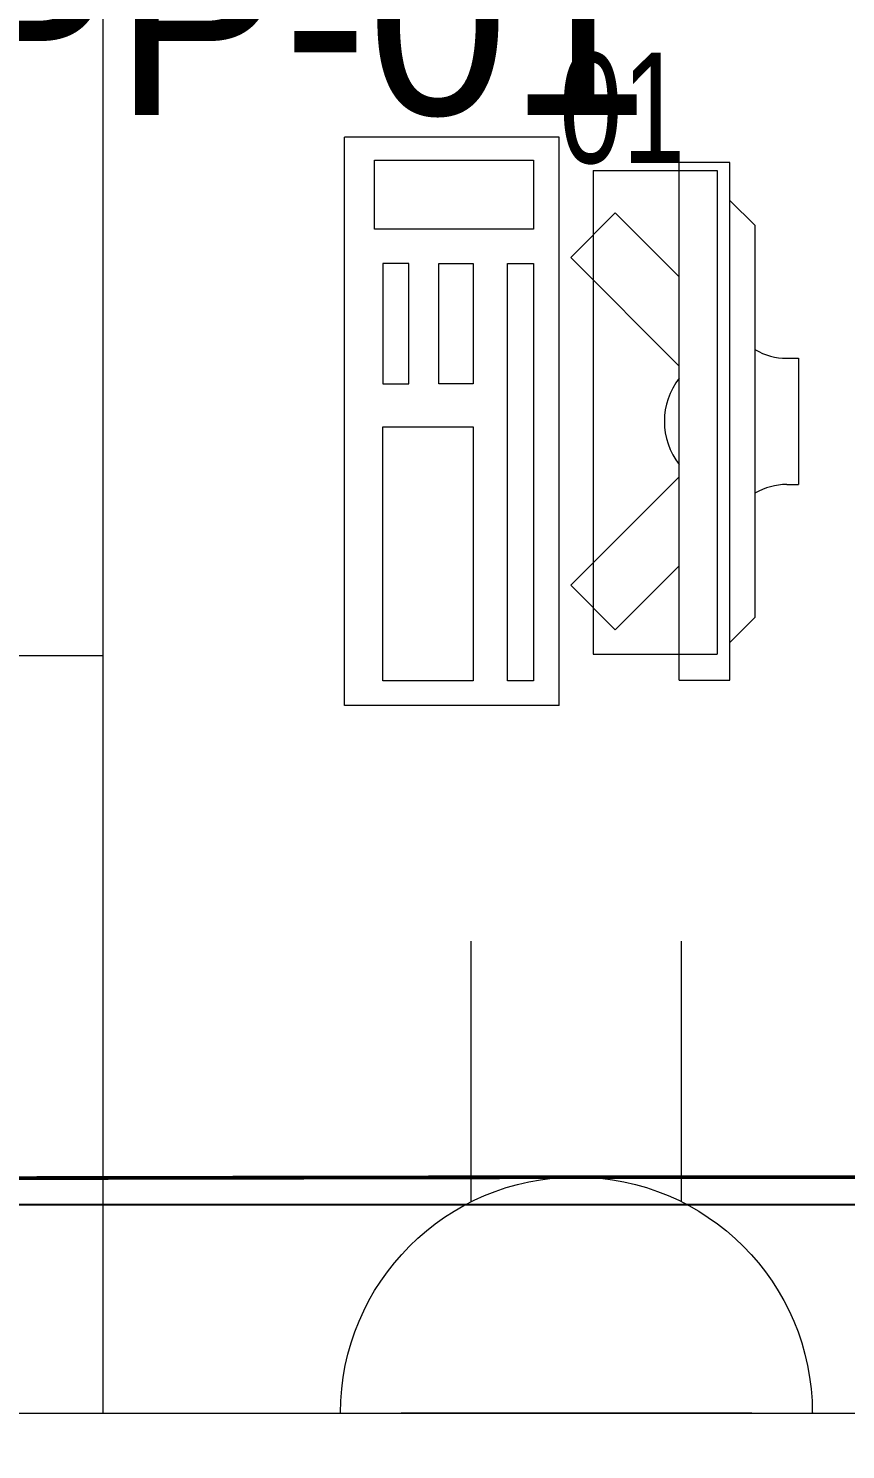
# Model space of a CAD drawing. Header units: metres. Extents: x 75097 to 220695, y -1557923 to -1361206.
# Drawn here: x 109064 to 109712, y -1418882 to -1417756 of the extents above; entities that cross this region are included whole.
import ezdxf
from ezdxf import colors
from ezdxf.entities.mleader import LeaderData, LeaderLine
from ezdxf.math import Vec2, Vec3

# ---------------------------------------------------------------- set-up
doc = ezdxf.new("R2010")
doc.units = ezdxf.units.M
doc.layers.get('0').update_dxf_attribs({"lineweight": 0})
doc.layers.add('A-100 - Copy$0$axes', color=8, linetype='Continuous')
doc.layers.add('A-100 - Copy$0$Medical Equipment and Furniture', color=8, linetype='Continuous', lineweight=0)
doc.layers.add('A-100 - Copy$0$Walls', color=8, linetype='Continuous', lineweight=0)
doc.layers.add('E-POWR', color=7, linetype='Continuous', lineweight=9, true_color=0x4e7e3e)
doc.layers.add('E-PW', color=7, linetype='Continuous', lineweight=9, true_color=0x4e7e3e)
doc.styles.add('A-100 - Copy$0$X3G_ENTITY_257CFD', font='swisscl.ttf', dxfattribs={"height": 200})
doc.styles.get("Standard").update_dxf_attribs({"font": 'GOTHIC.TTF'})

# ---------------------------------------------------------------- blocks, each defined once
blk = doc.blocks.new('GI-041_dwg_E-SKT2-3902840-GI-041')
at = {"layer": 'E-POWR'}
blk.add_line((0.1982, 0), (-0.1982, 0), dxfattribs=at)
at = {"layer": 'E-PW'}
for p, q in [((-0.0879, 0.1765), (-0.0879, 0.3944)), ((0.0878, 0.1766), (0.0878, 0.3944)), ((-0.1466, 0), (0.1466, 0))]:
    blk.add_line(p, q, dxfattribs=at)
blk.add_arc((0, 0), 0.1972, 0.0142, 180.0142, dxfattribs=at)
blk = doc.blocks.new('A-100 - Copy$0$ITCWLS1-P')
for p, q in [((-0.17, 0.45), (-0.17, 0)), ((-0.17, 0.45), (0, 0.45)), ((0, 0.45), (0, 0)), ((-0.2651, 0.43, 0), (-0.3051, 0.43, 0)), ((-0.3051, 0.43, 0), (-0.3051, 0.02, 0)), ((-0.2651, 0.43, 0), (-0.2651, 0.02, 0)), ((-0.1496, 0.4305), (-0.1291, 0.4305)), ((-0.1291, 0.4305), (-0.1291, 0.4089)), ((-0.197, 0.4094), (-0.295, 0.4094)), ((-0.295, 0.0264), (-0.295, 0.4094)), ((-0.197, 0.0264), (-0.197, 0.4094)), ((-0.3251, 0.38, 0), (-0.3051, 0.4, 0)), ((-0.3251, 0.38, 0), (-0.3251, 0.07, 0)), ((-0.3503, 0.275), (-0.3596, 0.275)), ((-0.3596, 0.175), (-0.3596, 0.275)), ((-0.3503, 0.175), (-0.3596, 0.175)), ((-0.3251, 0.07, 0), (-0.3051, 0.05, 0)), ((-0.197, 0.0264), (-0.295, 0.0264)), ((-0.3051, 0.02, 0), (-0.2651, 0.02, 0)), ((-0.17, 0), (0, 0))]:
    blk.add_line(p, q)
at = {"extrusion": (2.48281e-10, 3.18408e-10, -1)}
for p, q in [((-0.2651, 0.3395), (-0.2144, 0.3902)), ((-0.1791, 0.3548), (-0.2144, 0.3902)), ((-0.2651, 0.2688), (-0.1791, 0.3548))]:
    blk.add_line(p, q, dxfattribs=at)
at = {"extrusion": (2.48281e-10, -3.18408e-10, -1)}
for p, q in [((-0.2651, 0.1812), (-0.1791, 0.0952)), ((-0.2651, 0.1105), (-0.2144, 0.0598)), ((-0.1791, 0.0952), (-0.2144, 0.0598))]:
    blk.add_line(p, q, dxfattribs=at)
for points in [[(-0.1291, 0.4089), (-0.1291, 0.1), (-0.1496, 0.1), (-0.1496, 0.4305)], [(-0.1496, 0.1), (-0.1496, 0.1), (-0.1496, 0.1), (-0.1496, 0.1), (-0.1496, 0.1), (-0.1496, 0.1), (-0.1496, 0.1), (-0.1496, 0.1), (-0.1496, 0.1)], [(-0.1496, 0.1), (-0.1496, 0.1), (-0.1496, 0.1), (-0.1496, 0.1), (-0.1496, 0.1), (-0.1496, 0.1), (-0.1496, 0.1), (-0.1496, 0.1), (-0.1496, 0.1), (-0.1496, 0.1), (-0.1496, 0.1), (-0.1496, 0.1), (-0.1496, 0.1), (-0.1496, 0.1), (-0.1496, 0.1), (-0.1496, 0.1), (-0.1496, 0.1), (-0.1496, 0.1)], [(-0.1496, 0.1), (-0.1496, 0.1), (-0.1496, 0.1), (-0.1496, 0.1), (-0.1496, 0.1), (-0.1496, 0.1), (-0.1496, 0.1), (-0.1496, 0.1), (-0.1496, 0.1), (-0.1496, 0.1)], [(-0.1496, 0.1), (-0.1496, 0.1), (-0.1496, 0.1), (-0.1496, 0.1), (-0.1496, 0.1), (-0.1496, 0.1), (-0.1496, 0.1)], [(-0.1496, 0.1), (-0.1496, 0.1), (-0.1496, 0.1), (-0.1496, 0.1), (-0.1496, 0.1), (-0.1496, 0.1), (-0.1496, 0.1), (-0.1496, 0.1), (-0.1496, 0.1), (-0.1496, 0.1)], [(-0.1496, 0.1), (-0.1496, 0.1), (-0.1496, 0.1), (-0.1496, 0.1), (-0.1496, 0.1), (-0.1496, 0.1), (-0.1496, 0.1), (-0.1496, 0.1), (-0.1496, 0.1), (-0.1496, 0.1), (-0.1496, 0.1), (-0.1496, 0.1), (-0.1496, 0.1), (-0.1496, 0.1), (-0.1496, 0.1)], [(-0.1496, 0.1), (-0.1496, 0.1), (-0.1496, 0.1), (-0.1496, 0.1), (-0.1496, 0.1), (-0.1496, 0.1), (-0.1496, 0.1), (-0.1496, 0.1), (-0.1496, 0.1), (-0.1496, 0.1)], [(-0.1496, 0.1), (-0.1496, 0.1), (-0.1496, 0.1), (-0.1496, 0.1), (-0.1496, 0.1), (-0.1496, 0.1), (-0.1496, 0.1), (-0.1496, 0.1), (-0.1496, 0.1), (-0.1496, 0.1)], [(-0.1496, 0.1), (-0.1496, 0.1), (-0.1496, 0.1), (-0.1496, 0.1), (-0.1496, 0.1), (-0.1496, 0.1), (-0.1496, 0.1), (-0.1496, 0.1), (-0.1496, 0.1), (-0.1496, 0.1), (-0.1496, 0.1), (-0.1496, 0.1), (-0.1496, 0.1), (-0.1496, 0.1), (-0.1496, 0.1), (-0.1496, 0.1), (-0.1496, 0.1), (-0.1496, 0.1), (-0.1496, 0.1), (-0.1496, 0.1), (-0.1496, 0.1), (-0.1496, 0.1), (-0.1496, 0.1), (-0.1496, 0.1), (-0.1496, 0.1), (-0.1496, 0.1), (-0.1496, 0.1), (-0.1496, 0.1), (-0.1496, 0.1), (-0.1496, 0.1), (-0.1496, 0.1), (-0.1496, 0.1), (-0.1496, 0.1), (-0.1496, 0.1), (-0.1496, 0.1), (-0.1496, 0.1), (-0.1496, 0.1), (-0.1496, 0.1), (-0.1496, 0.1), (-0.1496, 0.1), (-0.1496, 0.1), (-0.1496, 0.1), (-0.1496, 0.1), (-0.1496, 0.1), (-0.1496, 0.1), (-0.1496, 0.1), (-0.1496, 0.1), (-0.1496, 0.1), (-0.1496, 0.1), (-0.1496, 0.1), (-0.1496, 0.1), (-0.1496, 0.1), (-0.1496, 0.1), (-0.1496, 0.1)], [(-0.1496, 0.1), (-0.1496, 0.1), (-0.1496, 0.1), (-0.1496, 0.1), (-0.1496, 0.1), (-0.1496, 0.1), (-0.1496, 0.1), (-0.1496, 0.1), (-0.1496, 0.1), (-0.1496, 0.1), (-0.1496, 0.1), (-0.1496, 0.1), (-0.1496, 0.1), (-0.1496, 0.1), (-0.1496, 0.1), (-0.1496, 0.1), (-0.1496, 0.1), (-0.1496, 0.1), (-0.1496, 0.1), (-0.1496, 0.1), (-0.1496, 0.1), (-0.1496, 0.1), (-0.1496, 0.1), (-0.1496, 0.1), (-0.1496, 0.1), (-0.1496, 0.1), (-0.1496, 0.1), (-0.1496, 0.1), (-0.1496, 0.1), (-0.1496, 0.1), (-0.1496, 0.1), (-0.1496, 0.1), (-0.1496, 0.1), (-0.1496, 0.1), (-0.1496, 0.1), (-0.1496, 0.1), (-0.1496, 0.1), (-0.1496, 0.1), (-0.1496, 0.1), (-0.1496, 0.1), (-0.1496, 0.1), (-0.1496, 0.1), (-0.1496, 0.1), (-0.1496, 0.1), (-0.1496, 0.1), (-0.1496, 0.1), (-0.1496, 0.1), (-0.1496, 0.1), (-0.1496, 0.1), (-0.1496, 0.1), (-0.1496, 0.1), (-0.1496, 0.1), (-0.1496, 0.1), (-0.1496, 0.1), (-0.1496, 0.1), (-0.1496, 0.1), (-0.1496, 0.1), (-0.1496, 0.1), (-0.1496, 0.1), (-0.1496, 0.1), (-0.1496, 0.1), (-0.1496, 0.1), (-0.1496, 0.1), (-0.1496, 0.1), (-0.1496, 0.1), (-0.1496, 0.1), (-0.1496, 0.1), (-0.1496, 0.1), (-0.1496, 0.1), (-0.1496, 0.1), (-0.1496, 0.1), (-0.1496, 0.1), (-0.1496, 0.1), (-0.1496, 0.1), (-0.1496, 0.1), (-0.1496, 0.1), (-0.1496, 0.1), (-0.1496, 0.1), (-0.1496, 0.1), (-0.1496, 0.1), (-0.1496, 0.1), (-0.1496, 0.1), (-0.1496, 0.1), (-0.1496, 0.1), (-0.1496, 0.1), (-0.1496, 0.1), (-0.1496, 0.1), (-0.1496, 0.1), (-0.1496, 0.1)], [(-0.1496, 0.1), (-0.1496, 0.1), (-0.1496, 0.1), (-0.1496, 0.1), (-0.1496, 0.1), (-0.1496, 0.1), (-0.1496, 0.1), (-0.1496, 0.1), (-0.1496, 0.1), (-0.1496, 0.1), (-0.1496, 0.1), (-0.1496, 0.1)], [(-0.1496, 0.1), (-0.1496, 0.1), (-0.1496, 0.1), (-0.1496, 0.1), (-0.1496, 0.1), (-0.1496, 0.1), (-0.1496, 0.1)], [(-0.1496, 0.1), (-0.1496, 0.1), (-0.1496, 0.1), (-0.1496, 0.1), (-0.1496, 0.1), (-0.1496, 0.1), (-0.1496, 0.1), (-0.1496, 0.1), (-0.1496, 0.1), (-0.1496, 0.1), (-0.1496, 0.1), (-0.1496, 0.1), (-0.1496, 0.1), (-0.1496, 0.1), (-0.1496, 0.1), (-0.1496, 0.1), (-0.1496, 0.1)], [(-0.1496, 0.1), (-0.1496, 0.1), (-0.1496, 0.1), (-0.1496, 0.1), (-0.1496, 0.1), (-0.1496, 0.1), (-0.1496, 0.1), (-0.1496, 0.1), (-0.1496, 0.1), (-0.1496, 0.1), (-0.1496, 0.1), (-0.1496, 0.1), (-0.1496, 0.1), (-0.1496, 0.1), (-0.1496, 0.1), (-0.1496, 0.1), (-0.1496, 0.1), (-0.1496, 0.1), (-0.1496, 0.1), (-0.1496, 0.1), (-0.1496, 0.1), (-0.1496, 0.1), (-0.1496, 0.1), (-0.1496, 0.1), (-0.1496, 0.1), (-0.1496, 0.1), (-0.1496, 0.1), (-0.1496, 0.1), (-0.1496, 0.1), (-0.1496, 0.1), (-0.1496, 0.1), (-0.1496, 0.1), (-0.1496, 0.1), (-0.1496, 0.1), (-0.1496, 0.1), (-0.1496, 0.1), (-0.1496, 0.1), (-0.1496, 0.1), (-0.1496, 0.1), (-0.1496, 0.1), (-0.1496, 0.1), (-0.1496, 0.1), (-0.1496, 0.1), (-0.1496, 0.1), (-0.1496, 0.1), (-0.1496, 0.1), (-0.1496, 0.1), (-0.1496, 0.1), (-0.1496, 0.1), (-0.1496, 0.1), (-0.1496, 0.1), (-0.1496, 0.1), (-0.1496, 0.1), (-0.1496, 0.1), (-0.1496, 0.1), (-0.1496, 0.1), (-0.1496, 0.1), (-0.1496, 0.1), (-0.1496, 0.1), (-0.1496, 0.1), (-0.1496, 0.1), (-0.1496, 0.1), (-0.1496, 0.1), (-0.1496, 0.1), (-0.1496, 0.1), (-0.1496, 0.1), (-0.1496, 0.1), (-0.1496, 0.1), (-0.1496, 0.1), (-0.1496, 0.1), (-0.1496, 0.1), (-0.1496, 0.1), (-0.1496, 0.1), (-0.1496, 0.1), (-0.1496, 0.1), (-0.1496, 0.1), (-0.1496, 0.1), (-0.1496, 0.1), (-0.1496, 0.1), (-0.1496, 0.1), (-0.1496, 0.1), (-0.1496, 0.1), (-0.1496, 0.1), (-0.1496, 0.1), (-0.1496, 0.1), (-0.1496, 0.1), (-0.1496, 0.1), (-0.1496, 0.1), (-0.1496, 0.1), (-0.1496, 0.1), (-0.1496, 0.1), (-0.1496, 0.1), (-0.1496, 0.1), (-0.1496, 0.1), (-0.1496, 0.1), (-0.1496, 0.1), (-0.1496, 0.1), (-0.1496, 0.1), (-0.1496, 0.1), (-0.1496, 0.1), (-0.1496, 0.1), (-0.1496, 0.1), (-0.1496, 0.1), (-0.1496, 0.1), (-0.1496, 0.1), (-0.1496, 0.1), (-0.1496, 0.1), (-0.1496, 0.1), (-0.1496, 0.1), (-0.1496, 0.1), (-0.1496, 0.1)], [(-0.1496, 0.1), (-0.1496, 0.1), (-0.1496, 0.1), (-0.1496, 0.1), (-0.1496, 0.1), (-0.1496, 0.1), (-0.1496, 0.1), (-0.1496, 0.1)]]:
    blk.add_lwpolyline(points)
for points in [[(-0.1019, 0.4305), (-0.0304, 0.4305), (-0.0304, 0.2294), (-0.1019, 0.2294)], [(-0.1019, 0.1954), (-0.0747, 0.1954), (-0.0747, 0.1), (-0.1019, 0.1)], [(-0.0304, 0.1954), (-0.0508, 0.1954), (-0.0508, 0.1), (-0.0304, 0.1)], [(-0.1496, 0.1), (-0.1496, 0.1), (-0.1496, 0.1), (-0.1496, 0.1), (-0.1496, 0.1), (-0.1496, 0.1), (-0.1496, 0.1), (-0.1496, 0.1), (-0.1496, 0.1), (-0.1496, 0.1), (-0.1496, 0.1), (-0.1496, 0.1), (-0.1496, 0.1), (-0.1496, 0.1), (-0.1496, 0.1), (-0.1496, 0.1), (-0.1496, 0.1), (-0.1496, 0.1), (-0.1496, 0.1), (-0.1496, 0.1), (-0.1496, 0.1), (-0.1496, 0.1), (-0.1496, 0.1), (-0.1496, 0.1), (-0.1496, 0.1), (-0.1496, 0.1), (-0.1496, 0.1), (-0.1496, 0.1), (-0.1496, 0.1), (-0.1496, 0.1), (-0.1496, 0.1), (-0.1496, 0.1), (-0.1496, 0.1), (-0.1496, 0.1), (-0.1496, 0.1), (-0.1496, 0.1), (-0.1496, 0.1), (-0.1496, 0.1), (-0.1496, 0.1), (-0.1496, 0.1), (-0.1496, 0.1), (-0.1496, 0.1), (-0.1496, 0.1), (-0.1496, 0.1), (-0.1496, 0.1), (-0.1496, 0.1), (-0.1496, 0.1), (-0.1496, 0.1), (-0.1496, 0.1), (-0.1496, 0.1), (-0.1496, 0.1), (-0.1496, 0.1), (-0.1496, 0.1), (-0.1496, 0.1), (-0.1496, 0.1), (-0.1496, 0.1), (-0.1496, 0.1), (-0.1496, 0.1), (-0.1496, 0.1), (-0.1496, 0.1), (-0.1496, 0.1), (-0.1496, 0.1), (-0.1496, 0.1), (-0.1496, 0.1), (-0.1496, 0.1), (-0.1496, 0.1), (-0.1496, 0.1), (-0.1496, 0.1), (-0.1496, 0.1), (-0.1496, 0.1), (-0.1496, 0.1), (-0.1496, 0.1), (-0.1496, 0.1), (-0.1496, 0.1), (-0.1496, 0.1), (-0.1496, 0.1), (-0.1496, 0.1), (-0.1496, 0.1), (-0.1496, 0.1), (-0.1496, 0.1), (-0.1496, 0.1), (-0.1496, 0.1), (-0.1496, 0.1), (-0.1496, 0.1), (-0.1496, 0.1), (-0.1496, 0.1), (-0.1496, 0.1), (-0.1496, 0.1), (-0.1496, 0.1), (-0.1496, 0.1), (-0.1496, 0.1), (-0.1496, 0.1), (-0.1496, 0.1), (-0.1496, 0.1), (-0.1496, 0.1), (-0.1496, 0.1), (-0.1496, 0.1), (-0.1496, 0.1), (-0.1496, 0.1), (-0.1496, 0.1), (-0.1496, 0.1), (-0.1496, 0.1), (-0.1496, 0.1), (-0.1496, 0.1), (-0.1496, 0.1), (-0.1496, 0.1), (-0.1496, 0.1), (-0.1496, 0.1), (-0.1496, 0.1), (-0.1496, 0.1), (-0.1496, 0.1), (-0.1496, 0.1), (-0.1496, 0.1), (-0.1496, 0.1), (-0.1496, 0.1), (-0.1496, 0.1), (-0.1496, 0.1), (-0.1496, 0.1), (-0.1496, 0.1), (-0.1496, 0.1), (-0.1496, 0.1), (-0.1496, 0.1), (-0.1496, 0.1), (-0.1496, 0.1), (-0.1496, 0.1), (-0.1496, 0.1), (-0.1496, 0.1), (-0.1496, 0.1), (-0.1496, 0.1), (-0.1496, 0.1), (-0.1496, 0.1), (-0.1496, 0.1), (-0.1496, 0.1), (-0.1496, 0.1), (-0.1496, 0.1), (-0.1496, 0.1), (-0.1496, 0.1), (-0.1496, 0.1), (-0.1496, 0.1), (-0.1496, 0.1), (-0.1496, 0.1), (-0.1496, 0.1), (-0.1496, 0.1), (-0.1496, 0.1), (-0.1496, 0.1), (-0.1496, 0.1), (-0.1496, 0.1), (-0.1496, 0.1), (-0.1496, 0.1), (-0.1496, 0.1), (-0.1496, 0.1), (-0.1496, 0.1), (-0.1496, 0.1), (-0.1496, 0.1), (-0.1496, 0.1), (-0.1496, 0.1), (-0.1496, 0.1), (-0.1496, 0.1), (-0.1496, 0.1), (-0.1496, 0.1), (-0.1496, 0.1), (-0.1496, 0.1), (-0.1496, 0.1), (-0.1496, 0.1), (-0.1496, 0.1), (-0.1496, 0.1), (-0.1496, 0.1), (-0.1496, 0.1), (-0.1496, 0.1), (-0.1496, 0.1), (-0.1496, 0.1), (-0.1496, 0.1), (-0.1496, 0.1), (-0.1496, 0.1), (-0.1496, 0.1), (-0.1496, 0.1), (-0.1496, 0.1), (-0.1496, 0.1), (-0.1496, 0.1), (-0.1496, 0.1), (-0.1496, 0.1), (-0.1496, 0.1), (-0.1496, 0.1), (-0.1496, 0.1), (-0.1496, 0.1), (-0.1496, 0.1), (-0.1496, 0.1), (-0.1496, 0.1), (-0.1496, 0.1), (-0.1496, 0.1), (-0.1496, 0.1), (-0.1496, 0.1), (-0.1496, 0.1), (-0.1496, 0.1), (-0.1496, 0.1), (-0.1496, 0.1), (-0.1496, 0.1), (-0.1496, 0.1), (-0.1496, 0.1), (-0.1496, 0.1), (-0.1496, 0.1), (-0.1496, 0.1), (-0.1496, 0.1), (-0.1496, 0.1), (-0.1496, 0.1), (-0.1496, 0.1), (-0.1496, 0.1), (-0.1496, 0.1), (-0.1496, 0.1), (-0.1496, 0.1), (-0.1496, 0.1), (-0.1496, 0.1), (-0.1496, 0.1), (-0.1496, 0.1), (-0.1496, 0.1), (-0.1496, 0.1), (-0.1496, 0.1), (-0.1496, 0.1), (-0.1496, 0.1), (-0.1496, 0.1), (-0.1496, 0.1), (-0.1496, 0.1), (-0.1496, 0.1), (-0.1496, 0.1), (-0.1496, 0.1), (-0.1496, 0.1), (-0.1496, 0.1), (-0.1496, 0.1), (-0.1496, 0.1), (-0.1496, 0.1), (-0.1496, 0.1), (-0.1496, 0.1), (-0.1496, 0.1), (-0.1496, 0.1), (-0.1496, 0.1), (-0.1496, 0.1), (-0.1496, 0.1), (-0.1496, 0.1), (-0.1496, 0.1), (-0.1496, 0.1), (-0.1496, 0.1), (-0.1496, 0.1), (-0.1496, 0.1), (-0.1496, 0.1), (-0.1496, 0.1), (-0.1496, 0.1), (-0.1496, 0.1), (-0.1496, 0.1), (-0.1496, 0.1), (-0.1496, 0.1), (-0.1496, 0.1), (-0.1496, 0.1), (-0.1496, 0.1), (-0.1496, 0.1), (-0.1496, 0.1), (-0.1496, 0.1), (-0.1496, 0.1), (-0.1496, 0.1), (-0.1496, 0.1), (-0.1496, 0.1), (-0.1496, 0.1), (-0.1496, 0.1), (-0.1496, 0.1), (-0.1496, 0.1), (-0.1496, 0.1), (-0.1496, 0.1), (-0.1496, 0.1), (-0.1496, 0.1), (-0.1496, 0.1), (-0.1496, 0.1), (-0.1496, 0.1), (-0.1496, 0.1), (-0.1496, 0.1), (-0.1496, 0.1), (-0.1496, 0.1), (-0.1496, 0.1), (-0.1496, 0.1)], [(-0.1496, 0.1), (-0.1496, 0.1), (-0.1496, 0.1), (-0.1496, 0.1), (-0.1496, 0.1), (-0.1496, 0.1), (-0.1496, 0.1), (-0.1496, 0.1), (-0.1496, 0.1), (-0.1496, 0.1), (-0.1496, 0.1), (-0.1496, 0.1), (-0.1496, 0.1), (-0.1496, 0.1), (-0.1496, 0.1), (-0.1496, 0.1), (-0.1496, 0.1), (-0.1496, 0.1), (-0.1496, 0.1), (-0.1496, 0.1), (-0.1496, 0.1), (-0.1496, 0.1), (-0.1496, 0.1), (-0.1496, 0.1), (-0.1496, 0.1), (-0.1496, 0.1), (-0.1496, 0.1), (-0.1496, 0.1), (-0.1496, 0.1), (-0.1496, 0.1), (-0.1496, 0.1), (-0.1496, 0.1), (-0.1496, 0.1), (-0.1496, 0.1), (-0.1496, 0.1), (-0.1496, 0.1), (-0.1496, 0.1), (-0.1496, 0.1), (-0.1496, 0.1), (-0.1496, 0.1), (-0.1496, 0.1), (-0.1496, 0.1), (-0.1496, 0.1), (-0.1496, 0.1), (-0.1496, 0.1), (-0.1496, 0.1), (-0.1496, 0.1), (-0.1496, 0.1), (-0.1496, 0.1), (-0.1496, 0.1), (-0.1496, 0.1), (-0.1496, 0.1), (-0.1496, 0.1), (-0.1496, 0.1), (-0.1496, 0.1), (-0.1496, 0.1), (-0.1496, 0.1), (-0.1496, 0.1), (-0.1496, 0.1), (-0.1496, 0.1), (-0.1496, 0.1), (-0.1496, 0.1), (-0.1496, 0.1), (-0.1496, 0.1), (-0.1496, 0.1), (-0.1496, 0.1), (-0.1496, 0.1), (-0.1496, 0.1), (-0.1496, 0.1), (-0.1496, 0.1), (-0.1496, 0.1), (-0.1496, 0.1), (-0.1496, 0.1), (-0.1496, 0.1), (-0.1496, 0.1), (-0.1496, 0.1), (-0.1496, 0.1), (-0.1496, 0.1), (-0.1496, 0.1), (-0.1496, 0.1), (-0.1496, 0.1), (-0.1496, 0.1), (-0.1496, 0.1), (-0.1496, 0.1), (-0.1496, 0.1), (-0.1496, 0.1), (-0.1496, 0.1), (-0.1496, 0.1), (-0.1496, 0.1), (-0.1496, 0.1), (-0.1496, 0.1), (-0.1496, 0.1), (-0.1496, 0.1), (-0.1496, 0.1), (-0.1496, 0.1), (-0.1496, 0.1), (-0.1496, 0.1), (-0.1496, 0.1), (-0.1496, 0.1), (-0.1496, 0.1), (-0.1496, 0.1), (-0.1496, 0.1), (-0.1496, 0.1), (-0.1496, 0.1), (-0.1496, 0.1), (-0.1496, 0.1), (-0.1496, 0.1), (-0.1496, 0.1), (-0.1496, 0.1), (-0.1496, 0.1), (-0.1496, 0.1), (-0.1496, 0.1), (-0.1496, 0.1), (-0.1496, 0.1), (-0.1496, 0.1), (-0.1496, 0.1), (-0.1496, 0.1), (-0.1496, 0.1), (-0.1496, 0.1), (-0.1496, 0.1), (-0.1496, 0.1), (-0.1496, 0.1), (-0.1496, 0.1), (-0.1496, 0.1), (-0.1496, 0.1), (-0.1496, 0.1), (-0.1496, 0.1), (-0.1496, 0.1), (-0.1496, 0.1), (-0.1496, 0.1), (-0.1496, 0.1), (-0.1496, 0.1), (-0.1496, 0.1), (-0.1496, 0.1), (-0.1496, 0.1), (-0.1496, 0.1), (-0.1496, 0.1), (-0.1496, 0.1), (-0.1496, 0.1), (-0.1496, 0.1), (-0.1496, 0.1), (-0.1496, 0.1), (-0.1496, 0.1), (-0.1496, 0.1), (-0.1496, 0.1), (-0.1496, 0.1), (-0.1496, 0.1), (-0.1496, 0.1), (-0.1496, 0.1), (-0.1496, 0.1), (-0.1496, 0.1), (-0.1496, 0.1), (-0.1496, 0.1), (-0.1496, 0.1), (-0.1496, 0.1), (-0.1496, 0.1), (-0.1496, 0.1), (-0.1496, 0.1), (-0.1496, 0.1), (-0.1496, 0.1), (-0.1496, 0.1), (-0.1496, 0.1), (-0.1496, 0.1), (-0.1496, 0.1), (-0.1496, 0.1), (-0.1496, 0.1), (-0.1496, 0.1), (-0.1496, 0.1), (-0.1496, 0.1), (-0.1496, 0.1), (-0.1496, 0.1), (-0.1496, 0.1), (-0.1496, 0.1), (-0.1496, 0.1), (-0.1496, 0.1), (-0.1496, 0.1), (-0.1496, 0.1), (-0.1496, 0.1), (-0.1496, 0.1), (-0.1496, 0.1), (-0.1496, 0.1), (-0.1496, 0.1), (-0.1496, 0.1), (-0.1496, 0.1), (-0.1496, 0.1), (-0.1496, 0.1), (-0.1496, 0.1), (-0.1496, 0.1), (-0.1496, 0.1), (-0.1496, 0.1), (-0.1496, 0.1), (-0.1496, 0.1), (-0.1496, 0.1), (-0.1496, 0.1), (-0.1496, 0.1), (-0.1496, 0.1), (-0.1496, 0.1), (-0.1496, 0.1), (-0.1496, 0.1), (-0.1496, 0.1), (-0.1496, 0.1), (-0.1496, 0.1), (-0.1496, 0.1), (-0.1496, 0.1), (-0.1496, 0.1), (-0.1496, 0.1), (-0.1496, 0.1), (-0.1496, 0.1), (-0.1496, 0.1), (-0.1496, 0.1), (-0.1496, 0.1), (-0.1496, 0.1), (-0.1496, 0.1), (-0.1496, 0.1)], [(-0.1496, 0.1), (-0.1496, 0.1), (-0.1496, 0.1), (-0.1496, 0.1), (-0.1496, 0.1), (-0.1496, 0.1), (-0.1496, 0.1), (-0.1496, 0.1), (-0.1496, 0.1), (-0.1496, 0.1), (-0.1496, 0.1), (-0.1496, 0.1), (-0.1496, 0.1), (-0.1496, 0.1), (-0.1496, 0.1), (-0.1496, 0.1), (-0.1496, 0.1), (-0.1496, 0.1), (-0.1496, 0.1), (-0.1496, 0.1), (-0.1496, 0.1), (-0.1496, 0.1), (-0.1496, 0.1), (-0.1496, 0.1), (-0.1496, 0.1), (-0.1496, 0.1), (-0.1496, 0.1), (-0.1496, 0.1), (-0.1496, 0.1), (-0.1496, 0.1), (-0.1496, 0.1), (-0.1496, 0.1), (-0.1496, 0.1), (-0.1496, 0.1), (-0.1496, 0.1), (-0.1496, 0.1), (-0.1496, 0.1), (-0.1496, 0.1), (-0.1496, 0.1), (-0.1496, 0.1), (-0.1496, 0.1), (-0.1496, 0.1), (-0.1496, 0.1), (-0.1496, 0.1), (-0.1496, 0.1), (-0.1496, 0.1), (-0.1496, 0.1), (-0.1496, 0.1), (-0.1496, 0.1), (-0.1496, 0.1), (-0.1496, 0.1), (-0.1496, 0.1), (-0.1496, 0.1), (-0.1496, 0.1), (-0.1496, 0.1), (-0.1496, 0.1), (-0.1496, 0.1), (-0.1496, 0.1), (-0.1496, 0.1), (-0.1496, 0.1), (-0.1496, 0.1), (-0.1496, 0.1), (-0.1496, 0.1), (-0.1496, 0.1), (-0.1496, 0.1), (-0.1496, 0.1), (-0.1496, 0.1), (-0.1496, 0.1), (-0.1496, 0.1), (-0.1496, 0.1), (-0.1496, 0.1), (-0.1496, 0.1), (-0.1496, 0.1), (-0.1496, 0.1), (-0.1496, 0.1), (-0.1496, 0.1), (-0.1496, 0.1), (-0.1496, 0.1), (-0.1496, 0.1), (-0.1496, 0.1), (-0.1496, 0.1), (-0.1496, 0.1), (-0.1496, 0.1), (-0.1496, 0.1), (-0.1496, 0.1), (-0.1496, 0.1), (-0.1496, 0.1), (-0.1496, 0.1), (-0.1496, 0.1), (-0.1496, 0.1), (-0.1496, 0.1), (-0.1496, 0.1), (-0.1496, 0.1), (-0.1496, 0.1), (-0.1496, 0.1), (-0.1496, 0.1), (-0.1496, 0.1), (-0.1496, 0.1), (-0.1496, 0.1), (-0.1496, 0.1), (-0.1496, 0.1), (-0.1496, 0.1), (-0.1496, 0.1), (-0.1496, 0.1), (-0.1496, 0.1), (-0.1496, 0.1), (-0.1496, 0.1), (-0.1496, 0.1), (-0.1496, 0.1), (-0.1496, 0.1), (-0.1496, 0.1), (-0.1496, 0.1), (-0.1496, 0.1), (-0.1496, 0.1), (-0.1496, 0.1), (-0.1496, 0.1), (-0.1496, 0.1), (-0.1496, 0.1), (-0.1496, 0.1), (-0.1496, 0.1), (-0.1496, 0.1), (-0.1496, 0.1), (-0.1496, 0.1), (-0.1496, 0.1), (-0.1496, 0.1), (-0.1496, 0.1), (-0.1496, 0.1), (-0.1496, 0.1), (-0.1496, 0.1), (-0.1496, 0.1), (-0.1496, 0.1), (-0.1496, 0.1), (-0.1496, 0.1), (-0.1496, 0.1), (-0.1496, 0.1), (-0.1496, 0.1), (-0.1496, 0.1), (-0.1496, 0.1), (-0.1496, 0.1), (-0.1496, 0.1), (-0.1496, 0.1), (-0.1496, 0.1), (-0.1496, 0.1), (-0.1496, 0.1), (-0.1496, 0.1), (-0.1496, 0.1), (-0.1496, 0.1), (-0.1496, 0.1), (-0.1496, 0.1), (-0.1496, 0.1), (-0.1496, 0.1), (-0.1496, 0.1), (-0.1496, 0.1), (-0.1496, 0.1), (-0.1496, 0.1), (-0.1496, 0.1), (-0.1496, 0.1), (-0.1496, 0.1), (-0.1496, 0.1), (-0.1496, 0.1), (-0.1496, 0.1), (-0.1496, 0.1), (-0.1496, 0.1), (-0.1496, 0.1), (-0.1496, 0.1), (-0.1496, 0.1), (-0.1496, 0.1), (-0.1496, 0.1), (-0.1496, 0.1), (-0.1496, 0.1), (-0.1496, 0.1), (-0.1496, 0.1), (-0.1496, 0.1), (-0.1496, 0.1), (-0.1496, 0.1), (-0.1496, 0.1), (-0.1496, 0.1), (-0.1496, 0.1), (-0.1496, 0.1), (-0.1496, 0.1), (-0.1496, 0.1), (-0.1496, 0.1), (-0.1496, 0.1), (-0.1496, 0.1), (-0.1496, 0.1), (-0.1496, 0.1), (-0.1496, 0.1), (-0.1496, 0.1), (-0.1496, 0.1), (-0.1496, 0.1), (-0.1496, 0.1), (-0.1496, 0.1), (-0.1496, 0.1), (-0.1496, 0.1), (-0.1496, 0.1), (-0.1496, 0.1), (-0.1496, 0.1), (-0.1496, 0.1), (-0.1496, 0.1), (-0.1496, 0.1), (-0.1496, 0.1), (-0.1496, 0.1), (-0.1496, 0.1), (-0.1496, 0.1), (-0.1496, 0.1), (-0.1496, 0.1), (-0.1496, 0.1), (-0.1496, 0.1), (-0.1496, 0.1), (-0.1496, 0.1), (-0.1496, 0.1), (-0.1496, 0.1), (-0.1496, 0.1), (-0.1496, 0.1), (-0.1496, 0.1), (-0.1496, 0.1), (-0.1496, 0.1), (-0.1496, 0.1), (-0.1496, 0.1)], [(-0.1496, 0.0727), (-0.0236, 0.0727), (-0.0236, 0.0182), (-0.1496, 0.0182)]]:
    blk.add_lwpolyline(points, close=True)
for centre, radius, start, end in [((-0.3503, 0.325), 0.05, 270, 300.3093), ((-0.3089, 0.225), 0.0556, 321.9431, 38.0569), ((-0.3503, 0.125), 0.05, 59.6907, 90)]:
    blk.add_arc(centre, radius, start, end)
blk = doc.blocks.new('A-100 - Copy$0$GF21043-P')
for p, q in [((0.8, 0), (0.8, 0.75)), ((-0.8, 0), (0.8, 0))]:
    blk.add_line(p, q)
blk = doc.blocks.new('A-100 - Copy')
at = {"layer": 'A-100 - Copy$0$axes'}
blk.add_line((178940.3, -1418687.7, 2.4), (96042.2, -1418687.7, 2.4), dxfattribs=at)
at = {"layer": 'A-100 - Copy$0$Medical Equipment and Furniture'}
blk.add_line((108093.3, -1418252.7, 2.4), (109123.3, -1418252.7, 2.4), dxfattribs=at)
at = {"layer": 'A-100 - Copy$0$Walls'}
blk.add_line((108078.3, -1418852.7, 2.4), (112616.9, -1418852.7, 2.4), dxfattribs=at)
at = {"layer": 'A-100 - Copy$0$Medical Equipment and Furniture', "extrusion": (1.1975e-18, -8.17187e-07, 1), "xscale": 1000.000000000002, "yscale": 1000.000000000002, "zscale": 1000.000000000002, "rotation": 270}
blk.add_blockref('A-100 - Copy$0$GF21043-P', (109123.3, -1418052.7, 3.5), dxfattribs=at)
at = {"layer": 'A-100 - Copy$0$Medical Equipment and Furniture', "extrusion": (2.20203e-06, -2.34751e-05, 1), "xscale": 1000.000000000007, "yscale": 1000.000000000007, "zscale": 1000.000000000007, "rotation": 179.9985892363079}
blk.add_blockref('A-100 - Copy$0$ITCWLS1-P', (109314.7, -1417842.3, 35.9), dxfattribs=at)
at = {"layer": 'A-100 - Copy$0$Medical Equipment and Furniture', "insert": (109534.6, -1417775.3, 2.4), "char_height": 87.47, "attachment_point": 2, "style": 'A-100 - Copy$0$X3G_ENTITY_257CFD'}
blk.add_mtext('01', dxfattribs=at)

msp = doc.modelspace()

# ---------------------------------------------------------------- linework, layer by layer
at = {"layer": 'E-POWR', "const_width": 3}
msp.add_lwpolyline([(108265.1, -1421301.6), (108265.1, -1418667.9), (109498.3, -1418665.8), (109809.7, -1418665.8), (109809.7, -1419136.2), (111542.6, -1419137.3), (112432.3, -1419137.3), (112432.3, -1417109), (112954.9, -1417109), (112954.9, -1415315.9), (111918.1, -1415317.5)], dxfattribs=at)

# ---------------------------------------------------------------- block references
at = {"layer": 'E-POWR', "color": 85, "extrusion": (0, 0, -1), "xscale": 947.6469886575187, "yscale": 947.6469886575187, "zscale": -947.6469886575189, "rotation": 359.9927750024302}
msp.add_blockref('GI-041_dwg_E-SKT2-3902840-GI-041', (-109498.3, -1418852.6, -2.4), dxfattribs=at)

# ---------------------------------------------------------------- next in the draw order: block references
msp.add_blockref('A-100 - Copy', (0, 0))

# ---------------------------------------------------------------- next in the draw order: leaders
at = {"layer": 'E-POWR'}
ml = msp.add_multileader_mtext('Standard', dxfattribs=at)
ml.set_content('#B2\\PTO UPP-01', color=256)
ml.set_leader_properties()
ml.build(insert=Vec2(0, 0))
ml.multileader.update_dxf_attribs({"text_right_attachment_type": 6, "dogleg_length": 200, "arrow_head_size": 200})
ctx = ml.context
ctx.base_point, ctx.char_height, ctx.arrow_head_size, ctx.landing_gap_size, ctx.plane_origin = Vec3(108519.2, -1417501.4, 0), 150, 200, 0.09, Vec3(109158.3, -1417678.4, 0)
ctx.right_attachment = 6
notes = []
notes.append((ctx, [(0, (1, 1, 0), (108319.2, -1417501.4, 0), (1, 0), 200, [(0, [(108261.7, -1418252.7, 0)], 0, [])])]))
ctx.mtext.insert, ctx.mtext.flow_direction = Vec3(108519.3, -1417424.5, 0), 5
for ctx, leaders in notes:
    for number, flags, end, landing, length, lines in leaders:
        leader = LeaderData()
        leader.index, (leader.has_last_leader_line, leader.has_dogleg_vector, leader.attachment_direction) = number, flags
        leader.last_leader_point, leader.dogleg_vector, leader.dogleg_length = Vec3(end), Vec3(landing), length
        for number, points, colour, breaks in lines:
            line = LeaderLine()
            line.index, line.vertices, line.color, line.breaks = number, Vec3.list(points), colors.encode_raw_color(colour), breaks
            leader.lines.append(line)
        ctx.leaders.append(leader)

doc.saveas('drawing.dxf')
